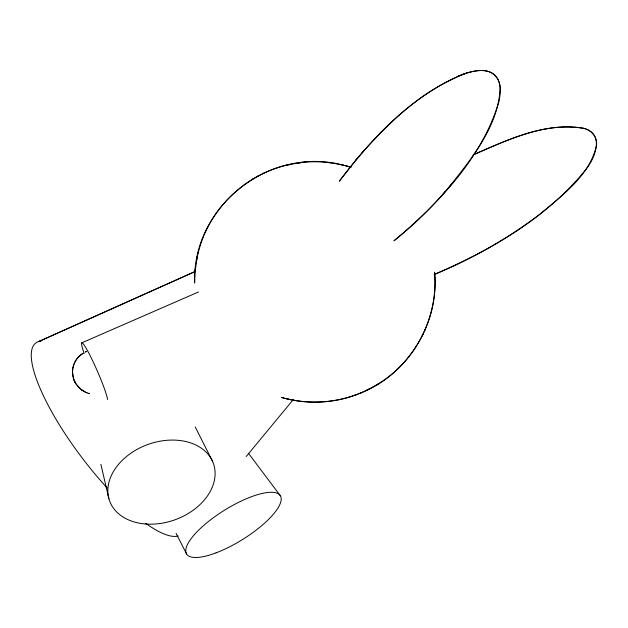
<?xml version="1.0" encoding="UTF-8"?>
<svg xmlns="http://www.w3.org/2000/svg" width="628" height="628" viewBox="0 0 628 628"><rect width="100%" height="100%" fill="white"/><g stroke="black" fill="none" stroke-linecap="round" stroke-linejoin="round"><path stroke-width="0.94" d="M194.617 282.843L195.08 271.17L197.294 256.805M72.526 372.632C72.251 364.962 76.373 357.308 82.951 353.336M343.461 165.211C269.977 145.311 191.862 206.282 194.656 282.969M78.775 356.649C73.068 362.387 70.995 371.384 73.617 379.045M434.168 274.514C471.761 259.176 507.338 238.852 539.695 214.336C562.295 195.277 590.21 175.314 596.6 144.73C597.291 137.006 591.317 130.153 583.993 128.379C545.394 121.502 507.557 140.06 472.986 154.959M195.206 269.883L195.693 266.9M196.894 259.301L197.435 256.051M434.505 274.326C490.782 250.077 546.501 218.12 585.555 169.89C595.061 158.492 605 133.905 583.859 128.347M198.134 253.17C208.488 209.375 245.658 173.265 289.846 164.528M196.902 258.532L198.542 251.381M360.009 393.301C407.776 374.853 439.514 323.145 434.623 272.23M422.244 335.909L423.013 334.269M424.622 330.791L425.368 329.19M339.403 181.037C373.048 136.59 413.836 93.266 466.887 72.911C475.93 70.36 488.482 68.028 495.563 76.027M339.465 181.045L357.842 157.722M449.177 186.893C472.044 157.989 498.679 125.961 500.155 87.465C499.841 83.226 498.31 79.002 495.437 75.831C486.967 67.07 472.79 70.972 462.852 74.402C419.583 91.829 385.364 125.741 355.424 160.556M246.192 456.517L293.103 399.832M361.422 153.585L363.871 150.712M394.227 240.587C412.871 225.876 429.952 209.21 445.44 191.218M442.999 194.091L451.595 184.059M79.418 356.013L83.077 353.211M78.673 356.751L79.52 355.911M393.889 240.862C438.423 203.527 481.857 158.389 499.001 101.516C500.634 93.023 501.78 82.284 495.115 75.533M376.392 384.972C415.116 362.615 438.658 316.904 434.537 272.387M256.954 176.57L257.731 176.13M252.032 179.404L252.817 178.964M376.824 384.925L377.609 384.477M371.909 387.759L372.687 387.311M368.738 389.156C343.367 402.305 313.066 405.453 285.402 398.419M379.179 383.425L365.991 390.687L366.854 390.333M473.465 154.669C507.942 139.714 545.504 121.706 583.969 128.379M38.92 341.491L195.543 271.343M38.481 341.632L194.939 271.579M262.787 173.556L263.611 173.187M81.758 342.849L198.503 291.973M85.651 351.861L86.13 351.656M85.314 352.01L86.625 351.484M281.925 397.579C306.221 404.495 332.722 403.569 356.39 394.698M354.741 395.334L361.681 392.649M466.887 72.911L458.197 76.051M297.853 163.115C315.342 160.258 333.397 162.142 350.346 167.087M286.588 165.125L300.953 162.55M297.68 162.95L299.548 162.746M303.277 162.322L305.09 162.118M334.528 163.374L336.318 163.649M329.08 162.566L330.956 162.848M292.381 400.012L294.242 400.397M287.122 398.937L288.888 399.306M88.564 393.364L89.145 393.497M346.868 166.106L351.131 167.362M341.624 164.74L348.603 166.553M89.286 393.544L87.41 393.002M281.336 397.383L284.453 398.207M87.135 392.9L85.965 392.445M86.743 392.751L82.284 390.443M85.118 392.06L79.23 387.978L75.14 382.57M76.341 384.54L81.868 390.153M81.64 389.996L82.543 390.624M248.437 453.267L280.347 495.751M76.012 384.046L73.649 379.124L72.495 372.012M73.523 378.747L75.03 382.35M74.881 382.075L75.274 382.813M176.083 533.345L186.602 554.006M195.245 427.009L212.476 461.172M74.049 380.215L74.316 380.819M74.646 381.541L74.85 382.005M100.888 464.335L108.903 498.797M72.597 373.958L72.628 374.5M178.109 536.022A120.231 32.742 52.7 0 1 145.657 523.297M107.207 487.995A120.231 32.742 52.7 0 1 41.134 341.051M84.16 353.533A31.957 2.897 66.4 0 1 89.804 355.001A31.957 2.897 66.4 0 1 107.576 399.541M146.206 524.042A55.185 40.027 -19.9 0 0 213.638 464.155A55.185 40.027 -19.9 0 0 124.564 458.173A55.185 40.027 -19.9 0 0 146.206 524.042M216.071 552.844A55.185 17.215 -31.9 0 0 280.653 496.332A55.185 17.215 -31.9 0 0 203.7 525.455A55.185 17.215 -31.9 0 0 216.071 552.844"/></g></svg>
